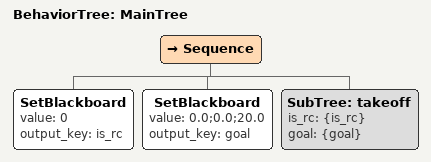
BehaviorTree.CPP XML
<?xml version="1.0" encoding="UTF-8"?>
<root BTCPP_format="4">
    <include path="takeoff.xml"/>
  <BehaviorTree ID="MainTree">
    <Sequence>
        <SetBlackboard value="0" output_key="is_rc"/>
        <SetBlackboard value="0.0;0.0;20.0" output_key="goal"/>
        <SubTree ID="takeoff" is_rc="{is_rc}" goal="{goal}"/>
    </Sequence>
  </BehaviorTree>

  <TreeNodeModel>
    <SubTree ID="takeoff"/>
  </TreeNodeModel>

</root>
